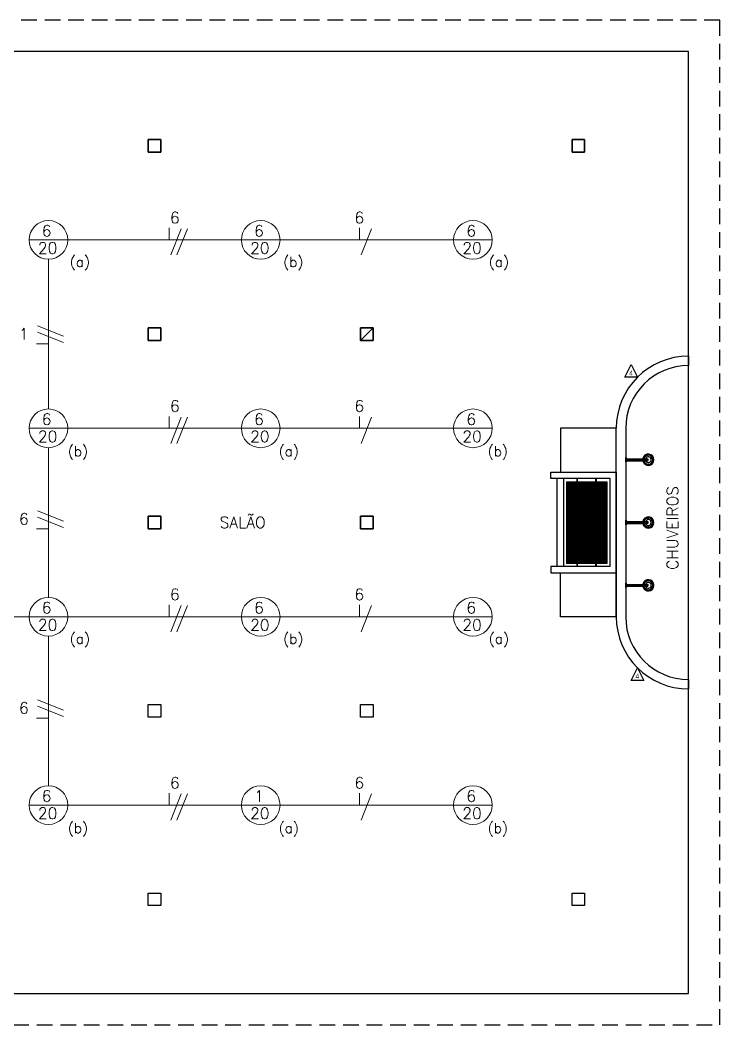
# Model space of a CAD drawing. Extents: x 1.6 to 100.8, y -3.3 to 55.9.
# Drawn here: x 14.01 to 25.15, y 9.11 to 25.11 of the extents above; entities that cross this region are included whole.
import ezdxf
from ezdxf.enums import TextEntityAlignment as Align

# ---------------------------------------------------------------- set-up
doc = ezdxf.new("R2010")
doc.units = 0
doc.header["$MEASUREMENT"] = 0
doc.linetypes.add('HIDDEN', pattern=[0.375, 0.25, -0.125])
doc.layers.get('0').update_dxf_attribs({"linetype": 'CONTINUOUS'})
for name, color, linetype in [('2-MATERIAIS', 2, 'CONTINUOUS'), ('FIACAO', 6, 'CONTINUOUS'), ('Texto', 2, 'CONTINUOUS'), ('Tub_Eletr_parede', 3, 'CONTINUOUS')]:
    doc.layers.add(name, color=color, linetype=linetype)
doc.styles.add('ROMANS', font='romans.shx')
doc.styles.add('STILUS', font='stylu.ttf')
doc.styles.add('TXT_TEXTO', font='ROMANS.shx')

msp = doc.modelspace()

# ---------------------------------------------------------------- linework, layer by layer
at = {"color": 8, "linetype": 'HIDDEN'}
for p, q in [((25.147, 25.108), (7.147, 25.108)), ((25.147, 9.108), (25.147, 25.108)), ((7.147, 9.108), (25.147, 9.108))]:
    msp.add_line(p, q, dxfattribs=at)
at = {"color": 8}
for p, q in [((24.647, 24.608), (9.147, 24.608)), ((24.647, 9.608), (24.647, 24.608)), ((16.047, 23.008), (16.047, 23.208)), ((16.047, 23.208), (16.247, 23.208)), ((16.247, 23.208), (16.047, 23.208)), ((16.047, 23.208), (16.047, 23.008)), ((16.247, 23.208), (16.247, 23.008)), ((16.247, 23.008), (16.247, 23.208)), ((22.793, 23.008), (22.793, 23.208)), ((22.793, 23.208), (22.993, 23.208)), ((22.993, 23.208), (22.793, 23.208)), ((22.793, 23.208), (22.793, 23.008)), ((22.993, 23.208), (22.993, 23.008)), ((22.993, 23.008), (22.993, 23.208)), ((16.247, 23.008), (16.047, 23.008)), ((16.047, 23.008), (16.247, 23.008)), ((22.993, 23.008), (22.793, 23.008)), ((22.793, 23.008), (22.993, 23.008)), ((16.047, 20.008), (16.047, 20.208)), ((16.047, 20.208), (16.247, 20.208)), ((16.247, 20.208), (16.047, 20.208)), ((16.047, 20.208), (16.047, 20.008)), ((16.247, 20.208), (16.247, 20.008)), ((16.247, 20.008), (16.247, 20.208)), ((19.426, 20.008), (19.426, 20.208)), ((19.426, 20.208), (19.626, 20.208)), ((19.626, 20.208), (19.426, 20.208)), ((19.426, 20.208), (19.426, 20.008)), ((19.626, 20.208), (19.626, 20.008)), ((19.626, 20.008), (19.626, 20.208)), ((16.247, 20.008), (16.047, 20.008)), ((16.047, 20.008), (16.247, 20.008)), ((19.626, 20.008), (19.426, 20.008)), ((19.426, 20.008), (19.626, 20.008)), ((24.647, 19.758), (24.647, 19.608)), ((23.633, 19.422), (23.733, 19.622)), ((23.733, 19.622), (23.833, 19.422)), ((23.833, 19.422), (23.633, 19.422)), ((23.497, 18.608), (22.607, 18.608)), ((22.607, 18.608), (22.607, 17.908)), ((23.497, 15.608), (23.497, 18.608)), ((23.497, 17.908), (23.497, 18.608)), ((23.647, 18.608), (23.647, 15.608)), ((23.647, 18.073), (23.647, 18.143)), ((23.647, 18.143), (23.657, 18.143)), ((23.657, 18.142), (23.647, 18.142)), ((23.657, 18.14), (23.647, 18.14)), ((23.657, 18.135), (23.647, 18.135)), ((23.657, 18.128), (23.647, 18.128)), ((23.657, 18.117), (23.647, 18.117)), ((23.657, 18.1), (23.647, 18.1)), ((23.657, 18.089), (23.647, 18.089)), ((23.657, 18.082), (23.647, 18.082)), ((23.657, 18.143), (23.657, 18.073)), ((23.657, 18.123), (23.992, 18.123)), ((23.657, 18.123), (23.996, 18.123)), ((23.657, 18.121), (24, 18.121)), ((23.657, 18.118), (24.003, 18.118)), ((23.657, 18.113), (24.006, 18.113)), ((23.657, 18.104), (24.006, 18.104)), ((23.657, 18.099), (24.003, 18.099)), ((23.657, 18.096), (24, 18.096)), ((23.657, 18.094), (23.996, 18.094)), ((23.657, 18.093), (23.992, 18.093)), ((23.657, 18.077), (23.647, 18.077)), ((23.657, 18.075), (23.647, 18.075)), ((23.657, 18.073), (23.647, 18.073)), ((22.457, 17.908), (23.497, 17.908)), ((22.457, 17.808), (22.457, 17.908)), ((23.397, 17.808), (22.457, 17.808)), ((22.557, 16.408), (22.557, 17.808)), ((22.607, 17.908), (23.497, 17.908)), ((22.657, 17.808), (22.657, 16.408)), ((22.872, 16.408), (22.872, 17.808)), ((22.882, 16.408), (22.882, 17.808)), ((23.172, 16.408), (23.172, 17.808)), ((23.182, 16.408), (23.182, 17.808)), ((23.397, 16.408), (23.397, 17.808)), ((23.497, 17.908), (23.497, 16.308)), ((22.707, 17.758), (22.707, 16.458)), ((22.707, 17.758), (22.872, 17.758)), ((22.872, 17.738), (22.707, 17.738)), ((22.872, 17.718), (22.707, 17.718)), ((22.872, 17.698), (22.707, 17.698)), ((22.872, 17.678), (22.707, 17.678)), ((22.872, 17.658), (22.707, 17.658)), ((22.872, 17.638), (22.707, 17.638)), ((22.872, 17.618), (22.707, 17.618)), ((22.727, 17.758), (22.727, 16.458)), ((22.747, 17.758), (22.747, 16.458)), ((22.767, 17.758), (22.767, 16.458)), ((22.787, 17.758), (22.787, 16.458)), ((22.807, 17.758), (22.807, 16.458)), ((22.827, 17.758), (22.827, 16.458)), ((22.847, 17.758), (22.847, 16.458)), ((22.867, 17.758), (22.867, 16.458)), ((22.882, 17.758), (23.172, 17.758)), ((23.172, 17.738), (22.882, 17.738)), ((23.172, 17.718), (22.882, 17.718)), ((23.172, 17.698), (22.882, 17.698)), ((23.172, 17.678), (22.882, 17.678)), ((23.172, 17.658), (22.882, 17.658)), ((23.172, 17.638), (22.882, 17.638)), ((23.172, 17.618), (22.882, 17.618)), ((22.887, 17.758), (22.887, 16.458)), ((22.907, 17.758), (22.907, 16.458)), ((22.927, 17.758), (22.927, 16.458)), ((22.947, 17.758), (22.947, 16.458)), ((22.967, 17.758), (22.967, 16.458)), ((22.987, 17.758), (22.987, 16.458)), ((23.007, 17.758), (23.007, 16.458)), ((23.027, 17.758), (23.027, 16.458)), ((23.047, 17.758), (23.047, 16.458)), ((23.067, 17.758), (23.067, 16.458)), ((23.087, 17.758), (23.087, 16.458)), ((23.107, 17.758), (23.107, 16.458)), ((23.127, 17.758), (23.127, 16.458)), ((23.147, 17.758), (23.147, 16.458)), ((23.167, 17.758), (23.167, 16.458)), ((23.182, 17.758), (23.347, 17.758)), ((23.347, 17.738), (23.182, 17.738)), ((23.347, 17.718), (23.182, 17.718)), ((23.347, 17.698), (23.182, 17.698)), ((23.347, 17.678), (23.182, 17.678)), ((23.347, 17.658), (23.182, 17.658)), ((23.347, 17.638), (23.182, 17.638)), ((23.347, 17.618), (23.182, 17.618)), ((23.187, 17.758), (23.187, 16.458)), ((23.207, 17.758), (23.207, 16.458)), ((23.227, 17.758), (23.227, 16.458)), ((23.247, 17.758), (23.247, 16.458)), ((23.267, 17.758), (23.267, 16.458)), ((23.287, 17.758), (23.287, 16.458)), ((23.307, 17.758), (23.307, 16.458)), ((23.327, 17.758), (23.327, 16.458)), ((23.347, 17.758), (23.347, 16.458)), ((22.872, 17.598), (22.707, 17.598)), ((22.872, 17.578), (22.707, 17.578)), ((22.872, 17.558), (22.707, 17.558)), ((22.872, 17.538), (22.707, 17.538)), ((22.872, 17.518), (22.707, 17.518)), ((22.872, 17.498), (22.707, 17.498)), ((22.872, 17.478), (22.707, 17.478)), ((22.872, 17.458), (22.707, 17.458)), ((23.172, 17.598), (22.882, 17.598)), ((23.172, 17.578), (22.882, 17.578)), ((23.172, 17.558), (22.882, 17.558)), ((23.172, 17.538), (22.882, 17.538)), ((23.172, 17.518), (22.882, 17.518)), ((23.172, 17.498), (22.882, 17.498)), ((23.172, 17.478), (22.882, 17.478)), ((23.172, 17.458), (22.882, 17.458)), ((23.347, 17.598), (23.182, 17.598)), ((23.347, 17.578), (23.182, 17.578)), ((23.347, 17.558), (23.182, 17.558)), ((23.347, 17.538), (23.182, 17.538)), ((23.347, 17.518), (23.182, 17.518)), ((23.347, 17.498), (23.182, 17.498)), ((23.347, 17.478), (23.182, 17.478)), ((23.347, 17.458), (23.182, 17.458)), ((22.872, 17.438), (22.707, 17.438)), ((22.872, 17.418), (22.707, 17.418)), ((22.872, 17.398), (22.707, 17.398)), ((22.872, 17.378), (22.707, 17.378)), ((22.872, 17.358), (22.707, 17.358)), ((22.872, 17.338), (22.707, 17.338)), ((22.872, 17.318), (22.707, 17.318)), ((22.872, 17.298), (22.707, 17.298)), ((23.172, 17.438), (22.882, 17.438)), ((23.172, 17.418), (22.882, 17.418)), ((23.172, 17.398), (22.882, 17.398)), ((23.172, 17.378), (22.882, 17.378)), ((23.172, 17.358), (22.882, 17.358)), ((23.172, 17.338), (22.882, 17.338)), ((23.172, 17.318), (22.882, 17.318)), ((23.172, 17.298), (22.882, 17.298)), ((23.347, 17.438), (23.182, 17.438)), ((23.347, 17.418), (23.182, 17.418)), ((23.347, 17.398), (23.182, 17.398)), ((23.347, 17.378), (23.182, 17.378)), ((23.347, 17.358), (23.182, 17.358)), ((23.347, 17.338), (23.182, 17.338)), ((23.347, 17.318), (23.182, 17.318)), ((23.347, 17.298), (23.182, 17.298)), ((16.047, 17.008), (16.047, 17.208)), ((16.047, 17.208), (16.247, 17.208)), ((16.247, 17.208), (16.047, 17.208)), ((16.047, 17.208), (16.047, 17.008)), ((16.247, 17.208), (16.247, 17.008)), ((16.247, 17.008), (16.247, 17.208)), ((19.426, 17.008), (19.426, 17.208)), ((19.426, 17.208), (19.626, 17.208)), ((19.626, 17.208), (19.426, 17.208)), ((19.426, 17.208), (19.426, 17.008)), ((19.626, 17.208), (19.626, 17.008)), ((19.626, 17.008), (19.626, 17.208)), ((22.872, 17.278), (22.707, 17.278)), ((22.872, 17.258), (22.707, 17.258)), ((22.872, 17.238), (22.707, 17.238)), ((22.872, 17.218), (22.707, 17.218)), ((22.872, 17.198), (22.707, 17.198)), ((22.872, 17.178), (22.707, 17.178)), ((22.872, 17.158), (22.707, 17.158)), ((22.872, 17.138), (22.707, 17.138)), ((23.172, 17.278), (22.882, 17.278)), ((23.172, 17.258), (22.882, 17.258)), ((23.172, 17.238), (22.882, 17.238)), ((23.172, 17.218), (22.882, 17.218)), ((23.172, 17.198), (22.882, 17.198)), ((23.172, 17.178), (22.882, 17.178)), ((23.172, 17.158), (22.882, 17.158)), ((23.172, 17.138), (22.882, 17.138)), ((23.347, 17.278), (23.182, 17.278)), ((23.347, 17.258), (23.182, 17.258)), ((23.347, 17.238), (23.182, 17.238)), ((23.347, 17.218), (23.182, 17.218)), ((23.347, 17.198), (23.182, 17.198)), ((23.347, 17.178), (23.182, 17.178)), ((23.347, 17.158), (23.182, 17.158)), ((23.347, 17.138), (23.182, 17.138)), ((23.647, 17.073), (23.647, 17.143)), ((23.647, 17.143), (23.657, 17.143)), ((23.657, 17.142), (23.647, 17.142)), ((23.657, 17.14), (23.647, 17.14)), ((23.657, 17.135), (23.647, 17.135)), ((23.657, 17.128), (23.647, 17.128)), ((23.657, 17.143), (23.657, 17.073)), ((23.657, 17.123), (23.992, 17.123)), ((23.657, 17.123), (23.996, 17.123)), ((23.657, 17.121), (24, 17.121)), ((16.247, 17.008), (16.047, 17.008)), ((16.047, 17.008), (16.247, 17.008)), ((19.626, 17.008), (19.426, 17.008)), ((19.426, 17.008), (19.626, 17.008)), ((22.872, 17.118), (22.707, 17.118)), ((22.872, 17.098), (22.707, 17.098)), ((22.872, 17.078), (22.707, 17.078)), ((22.872, 17.058), (22.707, 17.058)), ((22.872, 17.038), (22.707, 17.038)), ((22.872, 17.018), (22.707, 17.018)), ((22.872, 16.998), (22.707, 16.998)), ((22.872, 16.978), (22.707, 16.978)), ((23.172, 17.118), (22.882, 17.118)), ((23.172, 17.098), (22.882, 17.098)), ((23.172, 17.078), (22.882, 17.078)), ((23.172, 17.058), (22.882, 17.058)), ((23.172, 17.038), (22.882, 17.038)), ((23.172, 17.018), (22.882, 17.018)), ((23.172, 16.998), (22.882, 16.998)), ((23.172, 16.978), (22.882, 16.978)), ((23.347, 17.118), (23.182, 17.118)), ((23.347, 17.098), (23.182, 17.098)), ((23.347, 17.078), (23.182, 17.078)), ((23.347, 17.058), (23.182, 17.058)), ((23.347, 17.038), (23.182, 17.038)), ((23.347, 17.018), (23.182, 17.018)), ((23.347, 16.998), (23.182, 16.998)), ((23.347, 16.978), (23.182, 16.978)), ((23.657, 17.117), (23.647, 17.117)), ((23.657, 17.1), (23.647, 17.1)), ((23.657, 17.089), (23.647, 17.089)), ((23.657, 17.082), (23.647, 17.082)), ((23.657, 17.077), (23.647, 17.077)), ((23.657, 17.075), (23.647, 17.075)), ((23.657, 17.073), (23.647, 17.073)), ((23.657, 17.118), (24.003, 17.118)), ((23.657, 17.113), (24.006, 17.113)), ((23.657, 17.104), (24.006, 17.104)), ((23.657, 17.099), (24.003, 17.099)), ((23.657, 17.096), (24, 17.096)), ((23.657, 17.094), (23.996, 17.094)), ((23.657, 17.093), (23.992, 17.093)), ((22.872, 16.958), (22.707, 16.958)), ((22.872, 16.938), (22.707, 16.938)), ((22.872, 16.918), (22.707, 16.918)), ((22.872, 16.898), (22.707, 16.898)), ((22.872, 16.878), (22.707, 16.878)), ((22.872, 16.858), (22.707, 16.858)), ((22.872, 16.838), (22.707, 16.838)), ((22.872, 16.818), (22.707, 16.818)), ((23.172, 16.958), (22.882, 16.958)), ((23.172, 16.938), (22.882, 16.938)), ((23.172, 16.918), (22.882, 16.918)), ((23.172, 16.898), (22.882, 16.898)), ((23.172, 16.878), (22.882, 16.878)), ((23.172, 16.858), (22.882, 16.858)), ((23.172, 16.838), (22.882, 16.838)), ((23.172, 16.818), (22.882, 16.818)), ((23.347, 16.958), (23.182, 16.958)), ((23.347, 16.938), (23.182, 16.938)), ((23.347, 16.918), (23.182, 16.918)), ((23.347, 16.898), (23.182, 16.898)), ((23.347, 16.878), (23.182, 16.878)), ((23.347, 16.858), (23.182, 16.858)), ((23.347, 16.838), (23.182, 16.838)), ((23.347, 16.818), (23.182, 16.818)), ((22.872, 16.798), (22.707, 16.798)), ((22.872, 16.778), (22.707, 16.778)), ((22.872, 16.758), (22.707, 16.758)), ((22.872, 16.738), (22.707, 16.738)), ((22.872, 16.718), (22.707, 16.718)), ((22.872, 16.698), (22.707, 16.698)), ((22.872, 16.678), (22.707, 16.678)), ((22.872, 16.658), (22.707, 16.658)), ((23.172, 16.798), (22.882, 16.798)), ((23.172, 16.778), (22.882, 16.778)), ((23.172, 16.758), (22.882, 16.758)), ((23.172, 16.738), (22.882, 16.738)), ((23.172, 16.718), (22.882, 16.718)), ((23.172, 16.698), (22.882, 16.698)), ((23.172, 16.678), (22.882, 16.678)), ((23.172, 16.658), (22.882, 16.658)), ((23.347, 16.798), (23.182, 16.798)), ((23.347, 16.778), (23.182, 16.778)), ((23.347, 16.758), (23.182, 16.758)), ((23.347, 16.738), (23.182, 16.738)), ((23.347, 16.718), (23.182, 16.718)), ((23.347, 16.698), (23.182, 16.698)), ((23.347, 16.678), (23.182, 16.678)), ((23.347, 16.658), (23.182, 16.658)), ((22.872, 16.638), (22.707, 16.638)), ((22.872, 16.618), (22.707, 16.618)), ((22.872, 16.598), (22.707, 16.598)), ((22.872, 16.578), (22.707, 16.578)), ((22.872, 16.558), (22.707, 16.558)), ((22.872, 16.538), (22.707, 16.538)), ((22.872, 16.518), (22.707, 16.518)), ((22.872, 16.498), (22.707, 16.498)), ((23.172, 16.638), (22.882, 16.638)), ((23.172, 16.618), (22.882, 16.618)), ((23.172, 16.598), (22.882, 16.598)), ((23.172, 16.578), (22.882, 16.578)), ((23.172, 16.558), (22.882, 16.558)), ((23.172, 16.538), (22.882, 16.538)), ((23.172, 16.518), (22.882, 16.518)), ((23.172, 16.498), (22.882, 16.498)), ((23.347, 16.638), (23.182, 16.638)), ((23.347, 16.618), (23.182, 16.618)), ((23.347, 16.598), (23.182, 16.598)), ((23.347, 16.578), (23.182, 16.578)), ((23.347, 16.558), (23.182, 16.558)), ((23.347, 16.538), (23.182, 16.538)), ((23.347, 16.518), (23.182, 16.518)), ((23.347, 16.498), (23.182, 16.498)), ((23.397, 16.408), (22.457, 16.408)), ((22.457, 16.408), (22.457, 16.308)), ((22.872, 16.478), (22.707, 16.478)), ((22.872, 16.458), (22.707, 16.458)), ((23.172, 16.478), (22.882, 16.478)), ((23.172, 16.458), (22.882, 16.458)), ((23.347, 16.478), (23.182, 16.478)), ((23.347, 16.458), (23.182, 16.458)), ((22.457, 16.308), (23.497, 16.308)), ((22.607, 16.308), (23.497, 16.308)), ((22.607, 15.608), (22.607, 16.308)), ((23.497, 16.308), (23.497, 15.608)), ((23.647, 16.073), (23.647, 16.143)), ((23.647, 16.143), (23.657, 16.143)), ((23.657, 16.142), (23.647, 16.142)), ((23.657, 16.14), (23.647, 16.14)), ((23.657, 16.135), (23.647, 16.135)), ((23.657, 16.128), (23.647, 16.128)), ((23.657, 16.117), (23.647, 16.117)), ((23.657, 16.1), (23.647, 16.1)), ((23.657, 16.089), (23.647, 16.089)), ((23.657, 16.082), (23.647, 16.082)), ((23.657, 16.077), (23.647, 16.077)), ((23.657, 16.075), (23.647, 16.075)), ((23.657, 16.073), (23.647, 16.073)), ((23.657, 16.143), (23.657, 16.073)), ((23.657, 16.123), (23.992, 16.123)), ((23.657, 16.123), (23.996, 16.123)), ((23.657, 16.121), (24, 16.121)), ((23.657, 16.118), (24.003, 16.118)), ((23.657, 16.113), (24.006, 16.113)), ((23.657, 16.104), (24.006, 16.104)), ((23.657, 16.099), (24.003, 16.099)), ((23.657, 16.096), (24, 16.096)), ((23.657, 16.094), (23.996, 16.094)), ((23.657, 16.093), (23.992, 16.093)), ((23.497, 15.608), (22.607, 15.608)), ((23.733, 14.595), (23.833, 14.795)), ((23.833, 14.795), (23.933, 14.595)), ((23.933, 14.595), (23.733, 14.595)), ((24.647, 14.608), (24.647, 14.458)), ((16.047, 14.008), (16.047, 14.208)), ((16.047, 14.208), (16.247, 14.208)), ((16.047, 14.208), (16.247, 14.208)), ((16.047, 14.008), (16.047, 14.208)), ((16.247, 14.208), (16.247, 14.008)), ((16.247, 14.208), (16.247, 14.008)), ((19.426, 14.208), (19.626, 14.208)), ((19.426, 14.008), (19.426, 14.208)), ((19.426, 14.208), (19.626, 14.208)), ((19.426, 14.008), (19.426, 14.208)), ((19.626, 14.208), (19.626, 14.008)), ((19.626, 14.208), (19.626, 14.008)), ((16.247, 14.008), (16.047, 14.008)), ((16.247, 14.008), (16.047, 14.008)), ((19.626, 14.008), (19.426, 14.008)), ((19.626, 14.008), (19.426, 14.008)), ((16.047, 11.008), (16.047, 11.208)), ((16.047, 11.208), (16.247, 11.208)), ((16.047, 11.208), (16.247, 11.208)), ((16.047, 11.008), (16.047, 11.208)), ((16.247, 11.208), (16.247, 11.008)), ((16.247, 11.208), (16.247, 11.008)), ((22.793, 11.208), (22.993, 11.208)), ((22.793, 11.008), (22.793, 11.208)), ((22.793, 11.208), (22.993, 11.208)), ((22.793, 11.008), (22.793, 11.208)), ((22.993, 11.208), (22.993, 11.008)), ((22.993, 11.208), (22.993, 11.008)), ((16.247, 11.008), (16.047, 11.008)), ((16.247, 11.008), (16.047, 11.008)), ((22.993, 11.008), (22.793, 11.008)), ((22.993, 11.008), (22.793, 11.008)), ((7.647, 9.608), (24.647, 9.608))]:
    msp.add_line(p, q, dxfattribs=at)
for centre, radius, start, end in [((24.647, 18.608), 1.15, 90, 180), ((24.647, 18.608), 1, 90, 180), ((24.007, 18.108), 0.09, 189.5941, 170.4059), ((24.007, 18.108), 0.0854, 190.8069, 169.1931), ((24.007, 18.108), 0.0709, 192.2091, 167.7909), ((24.007, 18.108), 0.0469, 198.6482, 161.3518), ((23.992, 18.108), 0.015, 270, 90), ((23.976, 18.108), 0.0215, 315.642, 44.358), ((23.99, 18.108), 0.0151, 276.7562, 83.2438), ((23.987, 18.108), 0.0157, 287.1269, 72.8731), ((24.007, 17.108), 0.09, 189.5941, 170.4059), ((24.007, 17.108), 0.0854, 190.8069, 169.1931), ((24.007, 17.108), 0.0709, 192.2091, 167.7909), ((24.007, 17.108), 0.0469, 198.6482, 161.3518), ((23.992, 17.108), 0.015, 270, 90), ((23.976, 17.108), 0.0215, 315.642, 44.358), ((23.99, 17.108), 0.0151, 276.7562, 83.2438), ((23.987, 17.108), 0.0157, 287.1269, 72.8731), ((24.007, 16.108), 0.09, 189.5941, 170.4059), ((24.007, 16.108), 0.0854, 190.8069, 169.1931), ((24.007, 16.108), 0.0709, 192.2091, 167.7909), ((24.007, 16.108), 0.0469, 198.6482, 161.3518), ((23.992, 16.108), 0.015, 270, 90), ((23.976, 16.108), 0.0215, 315.642, 44.358), ((23.99, 16.108), 0.0151, 276.7562, 83.2438), ((23.987, 16.108), 0.0157, 287.1269, 72.8731), ((24.647, 15.608), 1.15, 180, 270), ((24.647, 15.608), 1, 180, 270)]:
    msp.add_arc(centre, radius, start, end, dxfattribs=at)
at = {"layer": '2-MATERIAIS', "linetype": 'Continuous', "lineweight": 15}
for p, q in [((14.149, 21.608), (14.765, 21.608)), ((17.528, 21.608), (18.144, 21.608)), ((20.907, 21.608), (21.523, 21.608)), ((14.149, 18.608), (14.765, 18.608)), ((17.528, 18.608), (18.144, 18.608)), ((20.907, 18.608), (21.523, 18.608)), ((14.149, 15.608), (14.765, 15.608)), ((17.528, 15.608), (18.144, 15.608)), ((20.907, 15.608), (21.523, 15.608)), ((14.149, 12.608), (14.765, 12.608)), ((17.528, 12.608), (18.144, 12.608)), ((20.907, 12.608), (21.523, 12.608))]:
    msp.add_line(p, q, dxfattribs=at)
for centre in [(14.457, 21.608), (17.836, 21.608), (21.215, 21.608), (14.457, 18.608), (17.836, 18.608), (21.215, 18.608), (14.457, 15.608), (17.836, 15.608), (21.215, 15.608), (14.457, 12.608), (17.836, 12.608), (21.215, 12.608)]:
    msp.add_circle(centre, 0.308, dxfattribs=at)
at = {"layer": 'FIACAO', "lineweight": 15}
for p, q in [((16.377, 21.798), (16.377, 21.608)), ((16.568, 21.786), (16.403, 21.369)), ((16.668, 21.786), (16.503, 21.369)), ((19.409, 21.798), (19.409, 21.608)), ((19.599, 21.786), (19.434, 21.369)), ((14.28, 20.242), (14.697, 20.077)), ((14.28, 20.141), (14.697, 19.976)), ((14.268, 19.951), (14.457, 19.951)), ((16.377, 18.798), (16.377, 18.608)), ((16.568, 18.786), (16.403, 18.369)), ((16.668, 18.786), (16.503, 18.369)), ((19.409, 18.798), (19.409, 18.608)), ((19.599, 18.786), (19.434, 18.369)), ((14.28, 17.296), (14.697, 17.131)), ((14.28, 17.195), (14.697, 17.03)), ((14.268, 17.005), (14.457, 17.005)), ((16.377, 15.798), (16.377, 15.608)), ((16.568, 15.786), (16.403, 15.369)), ((16.668, 15.786), (16.503, 15.369)), ((19.409, 15.798), (19.409, 15.608)), ((19.599, 15.786), (19.434, 15.369)), ((14.28, 14.286), (14.697, 14.121)), ((14.28, 14.186), (14.697, 14.02)), ((14.268, 13.995), (14.457, 13.995)), ((16.377, 12.798), (16.377, 12.608)), ((16.568, 12.786), (16.403, 12.369)), ((16.668, 12.786), (16.503, 12.369)), ((19.409, 12.798), (19.409, 12.608)), ((19.599, 12.786), (19.434, 12.369))]:
    msp.add_line(p, q, dxfattribs=at)
at = {"layer": 'Tub_Eletr_parede', "lineweight": 15}
for p, q in [((14.765, 21.608), (17.528, 21.608)), ((18.144, 21.608), (20.907, 21.608)), ((14.457, 18.917), (14.457, 21.3)), ((19.426, 20.008), (19.626, 20.208)), ((14.765, 18.608), (17.528, 18.608)), ((18.144, 18.608), (20.907, 18.608)), ((14.457, 18.3), (14.457, 15.917)), ((14.149, 15.608), (11.34, 15.608)), ((14.765, 15.608), (17.528, 15.608)), ((18.144, 15.608), (20.907, 15.608)), ((14.457, 15.3), (14.457, 12.917)), ((14.765, 12.608), (17.528, 12.608)), ((18.144, 12.608), (20.907, 12.608))]:
    msp.add_line(p, q, dxfattribs=at)

# ---------------------------------------------------------------- texts
at = {"color": 8, "style": 'STILUS'}
for p in [(23.733, 19.488), (23.833, 14.662)]:
    msp.add_text('4', height=0.08, dxfattribs=at).set_placement(p, align=Align.MIDDLE)
at = {"color": 8, "style": 'ROMANS'}
msp.add_text('CHUVEIROS', height=0.18, rotation=90, dxfattribs=at).set_placement((24.482, 17.021), align=Align.CENTER)
msp.add_text('SALÃO', height=0.18, dxfattribs=at).set_placement((17.549, 17.02), align=Align.CENTER)
at = {"layer": 'Texto', "lineweight": 15, "style": 'TXT_TEXTO'}
for s, p in [('6', (16.391, 21.873)), ('6', (19.329, 21.873)), ('6', (14.352, 21.662)), ('6', (17.731, 21.662)), ('6', (21.11, 21.662)), ('20', (14.289, 21.388)), ('20', (17.668, 21.388)), ('20', (21.047, 21.388)), ('1', (13.988, 20.022)), ('6', (16.391, 18.873)), ('6', (19.329, 18.873)), ('6', (14.352, 18.662)), ('6', (17.731, 18.662)), ('6', (21.11, 18.662)), ('20', (14.289, 18.388)), ('20', (17.668, 18.388)), ('20', (21.047, 18.388)), ('6', (13.988, 17.075)), ('6', (16.391, 15.873)), ('6', (19.329, 15.873)), ('6', (14.352, 15.662)), ('6', (17.731, 15.662)), ('6', (21.11, 15.662)), ('20', (14.289, 15.388)), ('20', (17.668, 15.388)), ('20', (21.047, 15.388)), ('6', (13.988, 14.066)), ('6', (16.391, 12.873)), ('6', (19.329, 12.873)), ('6', (14.352, 12.662)), ('1', (17.731, 12.662)), ('6', (21.11, 12.662)), ('20', (14.289, 12.388)), ('20', (17.668, 12.388)), ('20', (21.047, 12.388))]:
    msp.add_text(s, height=0.18, dxfattribs=at).set_placement(p)
at = {"layer": 'Texto', "color": 4, "lineweight": 15, "style": 'TXT_TEXTO'}
for s, p in [('(a)', (14.797, 21.178)), ('(b)', (18.194, 21.178)), ('(a)', (21.468, 21.178)), ('(b)', (14.766, 18.163)), ('(a)', (18.122, 18.163)), ('(b)', (21.451, 18.163)), ('(a)', (14.797, 15.178)), ('(b)', (18.194, 15.178)), ('(a)', (21.468, 15.178)), ('(b)', (14.766, 12.163)), ('(a)', (18.122, 12.163)), ('(b)', (21.451, 12.163))]:
    msp.add_text(s, height=0.16, dxfattribs=at).set_placement(p)

doc.saveas('drawing.dxf')
